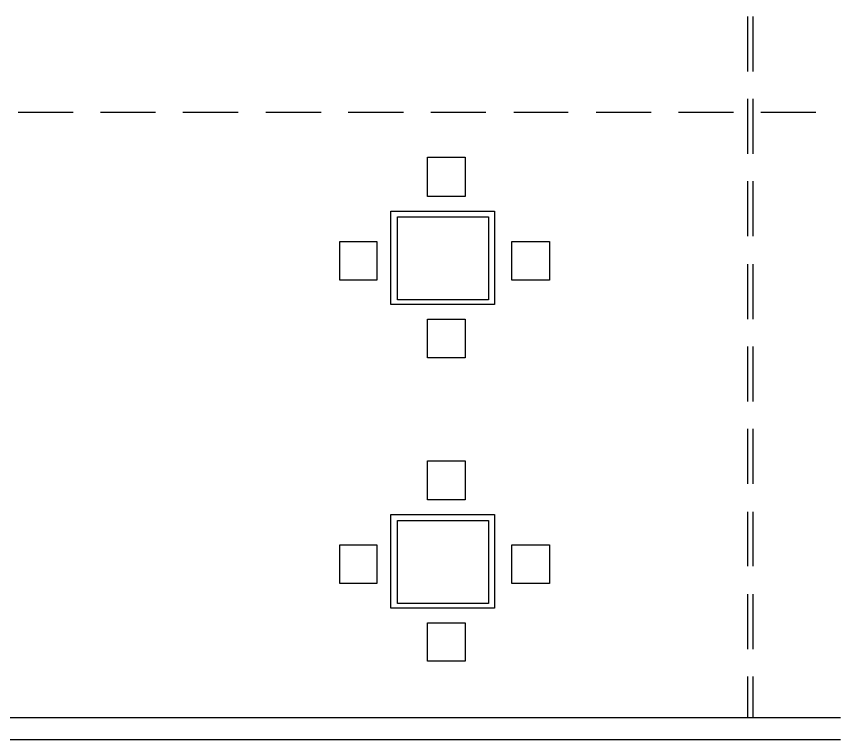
# Model space of a CAD drawing. Header units: metres. Extents: x -24.2 to 51.5, y -28.6 to 30.1.
# Drawn here: x 3.61 to 11.1, y -7.4 to -0.83 of the extents above; entities that cross this region are included whole.
import ezdxf

# ---------------------------------------------------------------- set-up
doc = ezdxf.new("R2010")
doc.units = ezdxf.units.M
for name, color, linetype in [('GF-BLACK', 250, 'Continuous'), ('GF-PINK', 231, 'Continuous'), ('GF-YELLOW', 2, 'Continuous')]:
    doc.layers.add(name, color=color, linetype=linetype)

msp = doc.modelspace()

# ---------------------------------------------------------------- linework, layer by layer
at = {"layer": 'GF-BLACK', "lineweight": 25, "true_color": 0x000000}
for p, q in [((-12.7025, -7.1991), (11.0973, -7.1991)), ((-12.8413, -7.3982), (11.0973, -7.3982))]:
    msp.add_line(p, q, dxfattribs=at)
at = {"layer": 'GF-PINK', "lineweight": 25, "true_color": 0xff6ab2}
for points in [[(7.6879, -2.106), (7.6879, -2.462), (7.3439, -2.462), (7.3439, -2.106)], [(7.9534, -2.5948), (7.9534, -3.4457), (7.012, -3.4457), (7.012, -2.5948)], [(7.8991, -2.6491), (7.8991, -3.4034), (7.0724, -3.4034), (7.0724, -2.6491)], [(6.8853, -2.8724), (6.8853, -3.2224), (6.5474, -3.2224), (6.5474, -2.8724)], [(8.4542, -2.8724), (8.4542, -3.2224), (8.1103, -3.2224), (8.1103, -2.8724)], [(7.6879, -3.5784), (7.6879, -3.9284), (7.3439, -3.9284), (7.3439, -3.5784)], [(7.6879, -4.8638), (7.6879, -5.2198), (7.3439, -5.2198), (7.3439, -4.8638)], [(7.9534, -5.3525), (7.9534, -6.2034), (7.012, -6.2034), (7.012, -5.3525)], [(7.8991, -5.4069), (7.8991, -6.1612), (7.0724, -6.1612), (7.0724, -5.4069)], [(6.8853, -5.6301), (6.8853, -5.9801), (6.5474, -5.9801), (6.5474, -5.6301)], [(8.4542, -5.6301), (8.4542, -5.9801), (8.1103, -5.9801), (8.1103, -5.6301)], [(7.6879, -6.3362), (7.6879, -6.6862), (7.3439, -6.6862), (7.3439, -6.3362)]]:
    msp.add_lwpolyline(points, close=True, dxfattribs=at)
at = {"layer": 'GF-YELLOW', "lineweight": 25, "true_color": 0xffff00}
for p, q in [((10.2525, -0.8267), (10.2525, -1.3276)), ((10.3008, -0.8267), (10.3008, -1.3276)), ((10.2525, -1.575), (10.2525, -2.0758)), ((10.3008, -1.575), (10.3008, -2.0758)), ((3.6267, -1.6957), (4.1276, -1.6957)), ((4.375, -1.6957), (4.8758, -1.6957)), ((5.1232, -1.6957), (5.6241, -1.6957)), ((5.8775, -1.6957), (6.3784, -1.6957)), ((6.6258, -1.6957), (7.1267, -1.6957)), ((7.3741, -1.6957), (7.8749, -1.6957)), ((8.1284, -1.6957), (8.6232, -1.6957)), ((8.8767, -1.6957), (9.3775, -1.6957)), ((9.6249, -1.6957), (10.1258, -1.6957)), ((10.3732, -1.6957), (10.8741, -1.6957)), ((10.2525, -2.3233), (10.2525, -2.8241)), ((10.3008, -2.3233), (10.3008, -2.8241)), ((10.2525, -3.0776), (10.2525, -3.5784)), ((10.3008, -3.0776), (10.3008, -3.5784)), ((10.2525, -3.8258), (10.2525, -4.3267)), ((10.3008, -3.8258), (10.3008, -4.3267)), ((10.2525, -4.5741), (10.2525, -5.075)), ((10.3008, -4.5741), (10.3008, -5.075)), ((10.2525, -5.3284), (10.2525, -5.8232)), ((10.3008, -5.3284), (10.3008, -5.8232)), ((10.2525, -6.0767), (10.2525, -6.5775)), ((10.3008, -6.0767), (10.3008, -6.5775)), ((10.2525, -6.8249), (10.2525, -7.1991)), ((10.3008, -6.8249), (10.3008, -7.1991))]:
    msp.add_line(p, q, dxfattribs=at)

doc.saveas('drawing.dxf')
